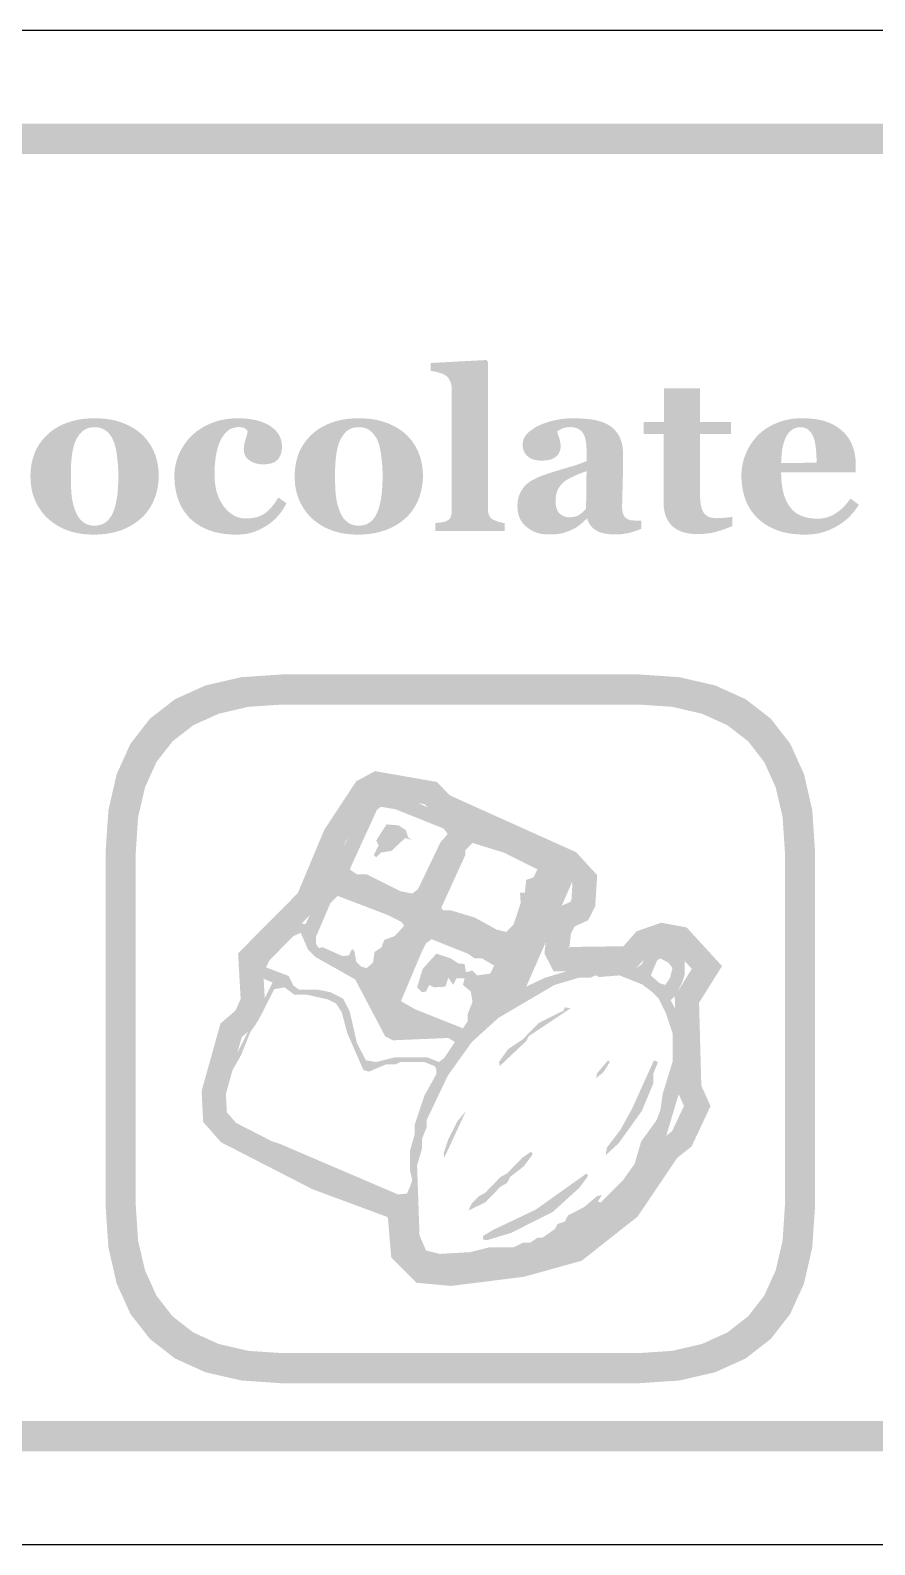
# Model space of a CAD drawing. Header units: millimetres. Extents: x 4 to 272, y 4 to 144.
# Drawn here: x 98.3 to 109.49, y 123.96 to 144.04 of the extents above; entities that cross this region are included whole.
import ezdxf

# ---------------------------------------------------------------- set-up
doc = ezdxf.new("R2010")
doc.units = ezdxf.units.MM
doc.layers.add('CUT', color=1, linetype='Continuous')
doc.layers.add('RASTER', color=7, linetype='Continuous')

msp = doc.modelspace()

# ---------------------------------------------------------------- hatches: boundary and pattern name
at = {"layer": 'RASTER'}
h = msp.add_hatch(color=7, dxfattribs=at)
h.paths.add_polyline_path([(73.2, 140.6), (73.234, 141.116), (73.338, 141.563), (73.509, 141.941), (73.75, 142.25), (74.059, 142.491), (74.438, 142.663), (74.884, 142.766), (75.4, 142.8), (132.6, 142.8), (133.116, 142.766), (133.563, 142.663), (133.941, 142.491), (134.25, 142.25), (134.491, 141.941), (134.663, 141.563), (134.766, 141.116), (134.8, 140.6), (134.8, 127.4), (134.766, 126.884), (134.663, 126.438), (134.491, 126.059), (134.25, 125.75), (133.941, 125.509), (133.563, 125.338), (133.116, 125.234), (132.6, 125.2), (75.4, 125.2), (74.884, 125.234), (74.438, 125.338), (74.059, 125.509), (73.75, 125.75), (73.509, 126.059), (73.338, 126.438), (73.234, 126.884), (73.2, 127.4)])
h.paths.add_polyline_path([(73.6, 140.6), (73.6, 127.4), (73.628, 126.978), (73.712, 126.613), (73.853, 126.303), (74.05, 126.05), (74.303, 125.853), (74.613, 125.713), (74.978, 125.628), (75.4, 125.6), (132.6, 125.6), (133.022, 125.628), (133.388, 125.713), (133.697, 125.853), (133.95, 126.05), (134.147, 126.303), (134.288, 126.613), (134.372, 126.978), (134.4, 127.4), (134.4, 140.6), (134.372, 141.022), (134.288, 141.388), (134.147, 141.697), (133.95, 141.95), (133.697, 142.147), (133.388, 142.288), (133.022, 142.372), (132.6, 142.4), (75.4, 142.4), (74.978, 142.372), (74.613, 142.288), (74.303, 142.147), (74.05, 141.95), (73.853, 141.697), (73.712, 141.388), (73.628, 141.022), (73.6, 140.6)], flags=0)
for points in [[(104.585, 137.4), (103.667, 137.4), (103.667, 137.507), (103.676, 137.508), (103.686, 137.508), (103.695, 137.509), (103.704, 137.51), (103.713, 137.511), (103.723, 137.512), (103.732, 137.513), (103.741, 137.514), (103.75, 137.515), (103.758, 137.517), (103.767, 137.518), (103.775, 137.52), (103.782, 137.522), (103.79, 137.524), (103.797, 137.526), (103.804, 137.529), (103.816, 137.534), (103.826, 137.539), (103.835, 137.544), (103.844, 137.55), (103.851, 137.557), (103.858, 137.564), (103.863, 137.571), (103.868, 137.579), (103.872, 137.588), (103.876, 137.597), (103.878, 137.607), (103.881, 137.618), (103.883, 137.629), (103.884, 137.641), (103.885, 137.653), (103.885, 137.667), (103.885, 139.29), (103.885, 139.303), (103.884, 139.317), (103.882, 139.33), (103.879, 139.343), (103.876, 139.356), (103.872, 139.369), (103.868, 139.381), (103.862, 139.393), (103.856, 139.404), (103.85, 139.415), (103.843, 139.425), (103.836, 139.435), (103.828, 139.444), (103.82, 139.452), (103.811, 139.459), (103.802, 139.465), (103.794, 139.47), (103.785, 139.475), (103.775, 139.48), (103.765, 139.484), (103.753, 139.489), (103.741, 139.493), (103.727, 139.498), (103.713, 139.502), (103.698, 139.506), (103.684, 139.51), (103.67, 139.513), (103.657, 139.516), (103.644, 139.518), (103.632, 139.52), (103.62, 139.522), (103.608, 139.523), (103.608, 139.629), (104.345, 139.668), (104.367, 139.644), (104.367, 137.686), (104.367, 137.672), (104.368, 137.66), (104.37, 137.648), (104.372, 137.637), (104.374, 137.626), (104.378, 137.616), (104.382, 137.606), (104.386, 137.598), (104.391, 137.59), (104.397, 137.582), (104.404, 137.575), (104.411, 137.568), (104.419, 137.561), (104.428, 137.555), (104.437, 137.55), (104.448, 137.545), (104.455, 137.542), (104.462, 137.539), (104.47, 137.536), (104.478, 137.533), (104.485, 137.53), (104.493, 137.527), (104.501, 137.524), (104.509, 137.522), (104.517, 137.519), (104.526, 137.517), (104.535, 137.515), (104.544, 137.513), (104.554, 137.511), (104.564, 137.509), (104.574, 137.508), (104.585, 137.507)], [(107.603, 137.467), (107.579, 137.457), (107.555, 137.447), (107.531, 137.438), (107.506, 137.428), (107.48, 137.419), (107.455, 137.41), (107.429, 137.402), (107.402, 137.393), (107.375, 137.386), (107.346, 137.379), (107.315, 137.373), (107.283, 137.369), (107.25, 137.365), (107.215, 137.363), (107.179, 137.361), (107.141, 137.36), (107.086, 137.362), (107.034, 137.367), (106.987, 137.376), (106.942, 137.388), (106.902, 137.404), (106.865, 137.423), (106.832, 137.446), (106.802, 137.472), (106.776, 137.501), (106.754, 137.533), (106.735, 137.569), (106.719, 137.607), (106.707, 137.648), (106.699, 137.692), (106.693, 137.74), (106.692, 137.79), (106.692, 138.689), (106.428, 138.689), (106.428, 138.847), (106.698, 138.847), (106.698, 139.291), (107.174, 139.291), (107.174, 138.847), (107.584, 138.847), (107.584, 138.689), (107.177, 138.689), (107.177, 137.886), (107.177, 137.845), (107.179, 137.807), (107.183, 137.772), (107.188, 137.74), (107.195, 137.711), (107.203, 137.685), (107.213, 137.663), (107.224, 137.643), (107.237, 137.626), (107.253, 137.612), (107.27, 137.599), (107.291, 137.589), (107.313, 137.581), (107.338, 137.576), (107.365, 137.573), (107.395, 137.571), (107.405, 137.571), (107.416, 137.572), (107.429, 137.572), (107.442, 137.573), (107.456, 137.574), (107.471, 137.575), (107.488, 137.576), (107.505, 137.577), (107.522, 137.579), (107.537, 137.58), (107.551, 137.582), (107.564, 137.583), (107.576, 137.585), (107.586, 137.587), (107.595, 137.589), (107.603, 137.59)], [(101.029, 137.353), (100.978, 137.354), (100.93, 137.357), (100.883, 137.361), (100.837, 137.368), (100.793, 137.376), (100.75, 137.386), (100.709, 137.399), (100.669, 137.412), (100.631, 137.428), (100.594, 137.445), (100.56, 137.463), (100.527, 137.483), (100.495, 137.503), (100.466, 137.526), (100.438, 137.549), (100.412, 137.574), (100.387, 137.601), (100.365, 137.629), (100.343, 137.658), (100.324, 137.688), (100.306, 137.719), (100.289, 137.752), (100.274, 137.785), (100.261, 137.82), (100.249, 137.856), (100.239, 137.893), (100.231, 137.93), (100.224, 137.969), (100.218, 138.008), (100.214, 138.048), (100.212, 138.088), (100.211, 138.129), (100.212, 138.167), (100.215, 138.205), (100.22, 138.242), (100.226, 138.278), (100.235, 138.314), (100.245, 138.35), (100.258, 138.385), (100.272, 138.42), (100.288, 138.453), (100.305, 138.486), (100.324, 138.518), (100.344, 138.549), (100.365, 138.578), (100.387, 138.607), (100.411, 138.635), (100.437, 138.661), (100.464, 138.687), (100.493, 138.712), (100.524, 138.735), (100.557, 138.757), (100.591, 138.778), (100.626, 138.797), (100.664, 138.815), (100.703, 138.832), (100.743, 138.847), (100.784, 138.86), (100.826, 138.871), (100.87, 138.88), (100.914, 138.887), (100.96, 138.892), (101.006, 138.895), (101.053, 138.896), (101.119, 138.894), (101.181, 138.889), (101.24, 138.881), (101.295, 138.87), (101.346, 138.856), (101.394, 138.838), (101.439, 138.818), (101.48, 138.794), (101.516, 138.767), (101.548, 138.738), (101.575, 138.707), (101.597, 138.674), (101.614, 138.639), (101.627, 138.601), (101.634, 138.561), (101.636, 138.519), (101.636, 138.493), (101.633, 138.469), (101.629, 138.446), (101.623, 138.424), (101.615, 138.403), (101.605, 138.384), (101.594, 138.366), (101.581, 138.349), (101.566, 138.334), (101.548, 138.321), (101.528, 138.31), (101.505, 138.301), (101.48, 138.294), (101.452, 138.289), (101.422, 138.286), (101.389, 138.285), (101.362, 138.286), (101.336, 138.288), (101.312, 138.292), (101.288, 138.298), (101.266, 138.305), (101.244, 138.314), (101.224, 138.325), (101.205, 138.338), (101.188, 138.351), (101.173, 138.366), (101.16, 138.382), (101.15, 138.398), (101.142, 138.416), (101.136, 138.435), (101.132, 138.454), (101.131, 138.475), (101.131, 138.493), (101.133, 138.511), (101.134, 138.529), (101.137, 138.547), (101.14, 138.564), (101.144, 138.582), (101.149, 138.6), (101.155, 138.617), (101.16, 138.634), (101.165, 138.65), (101.169, 138.665), (101.173, 138.679), (101.176, 138.692), (101.179, 138.704), (101.181, 138.715), (101.182, 138.724), (101.178, 138.731), (101.174, 138.737), (101.169, 138.742), (101.164, 138.747), (101.159, 138.752), (101.153, 138.757), (101.147, 138.761), (101.141, 138.765), (101.135, 138.768), (101.127, 138.771), (101.119, 138.773), (101.109, 138.775), (101.099, 138.776), (101.088, 138.778), (101.076, 138.778), (101.064, 138.778), (101.047, 138.778), (101.031, 138.776), (101.016, 138.774), (101.001, 138.771), (100.986, 138.766), (100.971, 138.761), (100.957, 138.755), (100.944, 138.748), (100.93, 138.739), (100.917, 138.729), (100.904, 138.718), (100.891, 138.705), (100.879, 138.691), (100.866, 138.675), (100.854, 138.658), (100.843, 138.639), (100.831, 138.62), (100.821, 138.6), (100.811, 138.577), (100.802, 138.554), (100.793, 138.528), (100.785, 138.501), (100.777, 138.473), (100.77, 138.443), (100.764, 138.411), (100.758, 138.378), (100.754, 138.344), (100.75, 138.307), (100.747, 138.27), (100.745, 138.23), (100.743, 138.19), (100.743, 138.147), (100.745, 138.083), (100.751, 138.023), (100.76, 137.966), (100.773, 137.912), (100.791, 137.861), (100.812, 137.813), (100.837, 137.768), (100.865, 137.727), (100.897, 137.689), (100.929, 137.657), (100.964, 137.629), (100.999, 137.607), (101.037, 137.589), (101.075, 137.577), (101.116, 137.569), (101.157, 137.567), (101.197, 137.568), (101.235, 137.572), (101.27, 137.577), (101.303, 137.585), (101.335, 137.595), (101.364, 137.608), (101.391, 137.623), (101.416, 137.64), (101.44, 137.659), (101.463, 137.68), (101.485, 137.702), (101.507, 137.727), (101.528, 137.754), (101.548, 137.782), (101.568, 137.813), (101.587, 137.845), (101.697, 137.769), (101.685, 137.747), (101.673, 137.725), (101.66, 137.704), (101.647, 137.684), (101.633, 137.663), (101.619, 137.644), (101.604, 137.625), (101.588, 137.606), (101.572, 137.588), (101.555, 137.57), (101.537, 137.553), (101.519, 137.536), (101.5, 137.52), (101.48, 137.504), (101.459, 137.489), (101.437, 137.475), (101.414, 137.46), (101.391, 137.447), (101.368, 137.434), (101.344, 137.422), (101.321, 137.411), (101.297, 137.401), (101.274, 137.392), (101.25, 137.384), (101.225, 137.377), (101.2, 137.37), (101.174, 137.365), (101.147, 137.361), (101.119, 137.357), (101.09, 137.355), (101.06, 137.354), (101.029, 137.353)]]:
    msp.add_hatch(color=7, dxfattribs=at).paths.add_polyline_path(points)
h = msp.add_hatch(color=7, dxfattribs=at)
h.paths.add_polyline_path([(99.781, 138.68), (99.807, 138.654), (99.832, 138.627), (99.855, 138.599), (99.876, 138.569), (99.896, 138.538), (99.914, 138.506), (99.931, 138.473), (99.946, 138.439), (99.959, 138.403), (99.971, 138.367), (99.981, 138.33), (99.989, 138.292), (99.995, 138.254), (100, 138.214), (100.002, 138.175), (100.003, 138.134), (100.002, 138.094), (100, 138.054), (99.995, 138.015), (99.989, 137.976), (99.981, 137.938), (99.971, 137.9), (99.96, 137.863), (99.947, 137.827), (99.932, 137.792), (99.915, 137.757), (99.897, 137.725), (99.877, 137.693), (99.856, 137.663), (99.833, 137.634), (99.808, 137.606), (99.782, 137.58), (99.752, 137.554), (99.721, 137.528), (99.689, 137.505), (99.655, 137.483), (99.62, 137.463), (99.583, 137.444), (99.545, 137.427), (99.506, 137.412), (99.465, 137.398), (99.423, 137.386), (99.379, 137.376), (99.334, 137.368), (99.287, 137.361), (99.239, 137.357), (99.19, 137.354), (99.139, 137.353), (99.095, 137.354), (99.051, 137.356), (99.009, 137.36), (98.967, 137.366), (98.927, 137.373), (98.887, 137.382), (98.848, 137.392), (98.81, 137.404), (98.773, 137.418), (98.737, 137.433), (98.702, 137.45), (98.669, 137.468), (98.636, 137.489), (98.604, 137.51), (98.574, 137.533), (98.544, 137.558), (98.517, 137.583), (98.491, 137.61), (98.467, 137.638), (98.445, 137.668), (98.423, 137.699), (98.404, 137.731), (98.385, 137.765), (98.368, 137.801), (98.353, 137.837), (98.34, 137.875), (98.329, 137.914), (98.32, 137.954), (98.313, 137.994), (98.308, 138.036), (98.305, 138.079), (98.304, 138.124), (98.305, 138.167), (98.307, 138.209), (98.312, 138.25), (98.318, 138.29), (98.326, 138.328), (98.336, 138.365), (98.347, 138.402), (98.36, 138.436), (98.375, 138.47), (98.392, 138.503), (98.411, 138.535), (98.431, 138.566), (98.453, 138.596), (98.477, 138.625), (98.502, 138.653), (98.53, 138.68), (98.557, 138.705), (98.587, 138.729), (98.618, 138.751), (98.651, 138.771), (98.685, 138.79), (98.721, 138.808), (98.758, 138.824), (98.797, 138.839), (98.837, 138.852), (98.879, 138.864), (98.921, 138.874), (98.965, 138.882), (99.01, 138.888), (99.056, 138.892), (99.104, 138.895), (99.152, 138.896), (99.203, 138.895), (99.252, 138.892), (99.299, 138.888), (99.345, 138.882), (99.389, 138.874), (99.432, 138.864), (99.473, 138.852), (99.513, 138.839), (99.551, 138.824), (99.588, 138.808), (99.624, 138.79), (99.658, 138.771), (99.691, 138.751), (99.722, 138.729), (99.752, 138.705), (99.781, 138.68)])
h.paths.add_polyline_path([(99.406, 137.665), (99.413, 137.686), (99.421, 137.708), (99.427, 137.732), (99.434, 137.756), (99.439, 137.781), (99.444, 137.808), (99.449, 137.836), (99.453, 137.864), (99.457, 137.894), (99.46, 137.925), (99.462, 137.958), (99.465, 137.991), (99.466, 138.026), (99.468, 138.062), (99.468, 138.099), (99.469, 138.137), (99.468, 138.163), (99.468, 138.19), (99.466, 138.218), (99.465, 138.247), (99.463, 138.276), (99.46, 138.307), (99.457, 138.339), (99.454, 138.371), (99.45, 138.403), (99.446, 138.434), (99.441, 138.462), (99.436, 138.489), (99.43, 138.514), (99.424, 138.538), (99.417, 138.559), (99.41, 138.579), (99.401, 138.602), (99.391, 138.623), (99.38, 138.643), (99.368, 138.662), (99.355, 138.679), (99.342, 138.695), (99.328, 138.71), (99.313, 138.724), (99.296, 138.737), (99.279, 138.747), (99.261, 138.756), (99.242, 138.764), (99.222, 138.77), (99.201, 138.774), (99.178, 138.776), (99.155, 138.777), (99.13, 138.776), (99.106, 138.773), (99.083, 138.769), (99.061, 138.763), (99.041, 138.755), (99.023, 138.745), (99.005, 138.733), (98.989, 138.72), (98.974, 138.705), (98.959, 138.689), (98.946, 138.672), (98.934, 138.654), (98.922, 138.635), (98.911, 138.615), (98.902, 138.594), (98.893, 138.572), (98.885, 138.551), (98.879, 138.528), (98.872, 138.505), (98.867, 138.481), (98.862, 138.456), (98.857, 138.431), (98.854, 138.404), (98.85, 138.376), (98.848, 138.348), (98.845, 138.32), (98.843, 138.291), (98.842, 138.262), (98.84, 138.233), (98.839, 138.203), (98.839, 138.173), (98.839, 138.143), (98.839, 138.104), (98.839, 138.066), (98.84, 138.031), (98.841, 137.997), (98.843, 137.965), (98.844, 137.934), (98.846, 137.905), (98.849, 137.878), (98.852, 137.852), (98.856, 137.826), (98.861, 137.8), (98.866, 137.773), (98.873, 137.747), (98.881, 137.721), (98.889, 137.694), (98.899, 137.668), (98.908, 137.646), (98.917, 137.625), (98.928, 137.605), (98.94, 137.587), (98.952, 137.569), (98.966, 137.553), (98.98, 137.538), (98.995, 137.525), (99.012, 137.512), (99.029, 137.501), (99.047, 137.492), (99.067, 137.485), (99.087, 137.479), (99.109, 137.475), (99.131, 137.473), (99.155, 137.472), (99.177, 137.473), (99.197, 137.475), (99.217, 137.479), (99.237, 137.484), (99.255, 137.491), (99.273, 137.499), (99.29, 137.509), (99.306, 137.521), (99.321, 137.534), (99.336, 137.548), (99.349, 137.564), (99.362, 137.581), (99.374, 137.6), (99.386, 137.62), (99.396, 137.642), (99.406, 137.665)], flags=0)
h = msp.add_hatch(color=7, dxfattribs=at)
h.paths.add_polyline_path([(103.281, 138.68), (103.308, 138.654), (103.332, 138.627), (103.356, 138.599), (103.377, 138.569), (103.397, 138.538), (103.415, 138.506), (103.432, 138.473), (103.447, 138.439), (103.46, 138.403), (103.472, 138.367), (103.482, 138.33), (103.49, 138.292), (103.496, 138.254), (103.501, 138.214), (103.503, 138.175), (103.504, 138.134), (103.503, 138.094), (103.501, 138.054), (103.496, 138.015), (103.49, 137.976), (103.482, 137.938), (103.472, 137.9), (103.461, 137.863), (103.448, 137.827), (103.433, 137.792), (103.416, 137.757), (103.398, 137.725), (103.378, 137.693), (103.357, 137.663), (103.334, 137.634), (103.309, 137.606), (103.283, 137.58), (103.253, 137.554), (103.222, 137.528), (103.19, 137.505), (103.156, 137.483), (103.121, 137.463), (103.084, 137.444), (103.046, 137.427), (103.007, 137.412), (102.966, 137.398), (102.924, 137.386), (102.88, 137.376), (102.835, 137.368), (102.788, 137.361), (102.74, 137.357), (102.691, 137.354), (102.64, 137.353), (102.596, 137.354), (102.552, 137.356), (102.51, 137.36), (102.468, 137.366), (102.428, 137.373), (102.388, 137.382), (102.349, 137.392), (102.311, 137.404), (102.274, 137.418), (102.238, 137.433), (102.203, 137.45), (102.169, 137.468), (102.137, 137.489), (102.105, 137.51), (102.075, 137.533), (102.045, 137.558), (102.018, 137.583), (101.992, 137.61), (101.968, 137.638), (101.946, 137.668), (101.924, 137.699), (101.905, 137.731), (101.886, 137.765), (101.869, 137.801), (101.854, 137.837), (101.841, 137.875), (101.83, 137.914), (101.821, 137.954), (101.814, 137.994), (101.809, 138.036), (101.806, 138.079), (101.805, 138.124), (101.806, 138.167), (101.808, 138.209), (101.813, 138.25), (101.819, 138.29), (101.827, 138.328), (101.837, 138.365), (101.848, 138.402), (101.861, 138.436), (101.876, 138.47), (101.893, 138.503), (101.912, 138.535), (101.932, 138.566), (101.954, 138.596), (101.978, 138.625), (102.003, 138.653), (102.031, 138.68), (102.058, 138.705), (102.088, 138.729), (102.119, 138.751), (102.152, 138.771), (102.186, 138.79), (102.222, 138.808), (102.259, 138.824), (102.298, 138.839), (102.338, 138.852), (102.38, 138.864), (102.422, 138.874), (102.466, 138.882), (102.511, 138.888), (102.557, 138.892), (102.605, 138.895), (102.653, 138.896), (102.704, 138.895), (102.753, 138.892), (102.8, 138.888), (102.846, 138.882), (102.89, 138.874), (102.933, 138.864), (102.974, 138.852), (103.014, 138.839), (103.052, 138.824), (103.089, 138.808), (103.125, 138.79), (103.159, 138.771), (103.192, 138.751), (103.223, 138.729), (103.253, 138.705), (103.281, 138.68)])
h.paths.add_polyline_path([(102.906, 137.665), (102.914, 137.686), (102.922, 137.708), (102.928, 137.732), (102.935, 137.756), (102.94, 137.781), (102.945, 137.808), (102.95, 137.836), (102.954, 137.864), (102.958, 137.894), (102.961, 137.925), (102.963, 137.958), (102.966, 137.991), (102.967, 138.026), (102.969, 138.062), (102.969, 138.099), (102.969, 138.137), (102.969, 138.163), (102.969, 138.19), (102.967, 138.218), (102.966, 138.247), (102.964, 138.276), (102.961, 138.307), (102.958, 138.339), (102.955, 138.371), (102.951, 138.403), (102.947, 138.434), (102.942, 138.462), (102.937, 138.489), (102.931, 138.514), (102.925, 138.538), (102.918, 138.559), (102.911, 138.579), (102.902, 138.602), (102.892, 138.623), (102.881, 138.643), (102.869, 138.662), (102.856, 138.679), (102.843, 138.695), (102.829, 138.71), (102.813, 138.724), (102.797, 138.737), (102.78, 138.747), (102.762, 138.756), (102.743, 138.764), (102.723, 138.77), (102.702, 138.774), (102.679, 138.776), (102.656, 138.777), (102.631, 138.776), (102.607, 138.773), (102.584, 138.769), (102.562, 138.763), (102.542, 138.755), (102.523, 138.745), (102.506, 138.733), (102.49, 138.72), (102.475, 138.705), (102.46, 138.689), (102.447, 138.672), (102.435, 138.654), (102.423, 138.635), (102.412, 138.615), (102.403, 138.594), (102.394, 138.572), (102.386, 138.551), (102.38, 138.528), (102.373, 138.505), (102.368, 138.481), (102.363, 138.456), (102.358, 138.431), (102.355, 138.404), (102.351, 138.376), (102.349, 138.348), (102.346, 138.32), (102.344, 138.291), (102.343, 138.262), (102.341, 138.233), (102.34, 138.203), (102.34, 138.173), (102.34, 138.143), (102.34, 138.104), (102.34, 138.066), (102.341, 138.031), (102.342, 137.997), (102.344, 137.965), (102.345, 137.934), (102.347, 137.905), (102.35, 137.878), (102.353, 137.852), (102.357, 137.826), (102.362, 137.8), (102.367, 137.773), (102.374, 137.747), (102.382, 137.721), (102.39, 137.694), (102.4, 137.668), (102.409, 137.646), (102.418, 137.625), (102.429, 137.605), (102.441, 137.587), (102.453, 137.569), (102.467, 137.553), (102.481, 137.538), (102.496, 137.525), (102.513, 137.512), (102.53, 137.501), (102.548, 137.492), (102.568, 137.485), (102.588, 137.479), (102.61, 137.475), (102.632, 137.473), (102.656, 137.472), (102.678, 137.473), (102.698, 137.475), (102.718, 137.479), (102.738, 137.484), (102.756, 137.491), (102.774, 137.499), (102.791, 137.509), (102.807, 137.521), (102.822, 137.534), (102.837, 137.548), (102.85, 137.564), (102.863, 137.581), (102.875, 137.6), (102.887, 137.62), (102.897, 137.642), (102.906, 137.665)], flags=0)
h = msp.add_hatch(color=7, dxfattribs=at)
h.paths.add_polyline_path([(106.4, 137.431), (106.384, 137.424), (106.366, 137.417), (106.349, 137.411), (106.33, 137.404), (106.31, 137.398), (106.29, 137.391), (106.269, 137.385), (106.248, 137.379), (106.226, 137.374), (106.203, 137.369), (106.18, 137.365), (106.157, 137.362), (106.134, 137.359), (106.11, 137.358), (106.086, 137.356), (106.062, 137.356), (106.018, 137.357), (105.978, 137.359), (105.94, 137.364), (105.905, 137.369), (105.874, 137.377), (105.845, 137.386), (105.819, 137.397), (105.797, 137.41), (105.776, 137.424), (105.758, 137.439), (105.741, 137.456), (105.725, 137.475), (105.712, 137.494), (105.7, 137.516), (105.689, 137.538), (105.681, 137.563), (105.672, 137.563), (105.66, 137.55), (105.647, 137.539), (105.635, 137.527), (105.623, 137.516), (105.611, 137.506), (105.599, 137.496), (105.588, 137.487), (105.576, 137.478), (105.565, 137.469), (105.553, 137.461), (105.541, 137.453), (105.528, 137.445), (105.516, 137.438), (105.503, 137.431), (105.49, 137.424), (105.477, 137.418), (105.46, 137.41), (105.443, 137.403), (105.426, 137.396), (105.41, 137.39), (105.393, 137.384), (105.377, 137.379), (105.361, 137.374), (105.345, 137.37), (105.328, 137.366), (105.31, 137.363), (105.29, 137.361), (105.268, 137.358), (105.245, 137.357), (105.221, 137.356), (105.195, 137.355), (105.167, 137.355), (105.125, 137.356), (105.085, 137.361), (105.046, 137.369), (105.009, 137.38), (104.974, 137.394), (104.94, 137.411), (104.908, 137.431), (104.877, 137.455), (104.849, 137.481), (104.824, 137.509), (104.804, 137.539), (104.787, 137.572), (104.773, 137.606), (104.764, 137.642), (104.758, 137.68), (104.757, 137.721), (104.757, 137.744), (104.758, 137.767), (104.76, 137.788), (104.763, 137.809), (104.767, 137.829), (104.771, 137.848), (104.777, 137.866), (104.783, 137.883), (104.79, 137.899), (104.798, 137.915), (104.806, 137.93), (104.815, 137.945), (104.825, 137.96), (104.835, 137.974), (104.846, 137.988), (104.858, 138.001), (104.869, 138.012), (104.881, 138.023), (104.893, 138.033), (104.905, 138.043), (104.918, 138.053), (104.931, 138.062), (104.945, 138.07), (104.959, 138.078), (104.974, 138.086), (104.989, 138.093), (105.004, 138.101), (105.02, 138.108), (105.036, 138.115), (105.052, 138.122), (105.069, 138.129), (105.086, 138.135), (105.12, 138.147), (105.155, 138.16), (105.192, 138.172), (105.231, 138.185), (105.272, 138.197), (105.314, 138.21), (105.357, 138.223), (105.403, 138.236), (105.447, 138.249), (105.489, 138.261), (105.527, 138.273), (105.562, 138.285), (105.594, 138.296), (105.623, 138.308), (105.649, 138.318), (105.672, 138.329), (105.672, 138.469), (105.672, 138.479), (105.672, 138.489), (105.671, 138.5), (105.671, 138.512), (105.67, 138.524), (105.669, 138.537), (105.668, 138.551), (105.666, 138.566), (105.665, 138.581), (105.663, 138.595), (105.66, 138.608), (105.657, 138.621), (105.654, 138.634), (105.65, 138.645), (105.646, 138.657), (105.641, 138.667), (105.636, 138.679), (105.63, 138.69), (105.623, 138.7), (105.615, 138.71), (105.607, 138.72), (105.597, 138.729), (105.588, 138.738), (105.577, 138.746), (105.565, 138.754), (105.553, 138.76), (105.54, 138.766), (105.526, 138.77), (105.511, 138.774), (105.495, 138.776), (105.479, 138.778), (105.461, 138.778), (105.445, 138.778), (105.43, 138.777), (105.416, 138.776), (105.402, 138.774), (105.389, 138.771), (105.376, 138.768), (105.365, 138.764), (105.354, 138.76), (105.343, 138.756), (105.333, 138.751), (105.323, 138.746), (105.315, 138.742), (105.306, 138.737), (105.298, 138.732), (105.291, 138.728), (105.284, 138.723), (105.285, 138.715), (105.287, 138.706), (105.289, 138.696), (105.292, 138.686), (105.296, 138.674), (105.3, 138.662), (105.304, 138.648), (105.309, 138.633), (105.314, 138.618), (105.318, 138.604), (105.321, 138.589), (105.324, 138.574), (105.326, 138.56), (105.328, 138.546), (105.329, 138.532), (105.329, 138.518), (105.329, 138.511), (105.329, 138.504), (105.327, 138.497), (105.326, 138.49), (105.324, 138.482), (105.322, 138.473), (105.319, 138.465), (105.316, 138.455), (105.313, 138.446), (105.309, 138.438), (105.305, 138.43), (105.3, 138.422), (105.295, 138.415), (105.29, 138.408), (105.284, 138.402), (105.278, 138.396), (105.27, 138.389), (105.261, 138.382), (105.252, 138.376), (105.242, 138.37), (105.233, 138.365), (105.223, 138.36), (105.213, 138.355), (105.203, 138.351), (105.192, 138.347), (105.179, 138.344), (105.165, 138.341), (105.15, 138.339), (105.133, 138.337), (105.115, 138.336), (105.095, 138.335), (105.074, 138.335), (105.045, 138.335), (105.017, 138.338), (104.991, 138.343), (104.966, 138.349), (104.944, 138.358), (104.924, 138.368), (104.905, 138.38), (104.888, 138.394), (104.874, 138.409), (104.861, 138.426), (104.85, 138.443), (104.841, 138.462), (104.834, 138.482), (104.829, 138.503), (104.826, 138.525), (104.825, 138.548), (104.826, 138.569), (104.83, 138.588), (104.835, 138.608), (104.842, 138.626), (104.851, 138.644), (104.862, 138.662), (104.875, 138.679), (104.891, 138.696), (104.907, 138.712), (104.925, 138.727), (104.944, 138.741), (104.963, 138.755), (104.983, 138.768), (105.004, 138.781), (105.027, 138.792), (105.05, 138.803), (105.073, 138.814), (105.097, 138.824), (105.123, 138.833), (105.149, 138.842), (105.176, 138.851), (105.204, 138.858), (105.232, 138.865), (105.262, 138.871), (105.292, 138.877), (105.321, 138.882), (105.35, 138.886), (105.378, 138.89), (105.405, 138.892), (105.432, 138.894), (105.459, 138.895), (105.485, 138.896), (105.52, 138.895), (105.554, 138.895), (105.588, 138.893), (105.621, 138.891), (105.653, 138.889), (105.685, 138.886), (105.715, 138.883), (105.745, 138.879), (105.775, 138.874), (105.803, 138.868), (105.831, 138.861), (105.858, 138.853), (105.885, 138.844), (105.91, 138.833), (105.935, 138.822), (105.959, 138.809), (105.981, 138.796), (106.002, 138.781), (106.022, 138.764), (106.041, 138.746), (106.058, 138.727), (106.074, 138.706), (106.09, 138.684), (106.104, 138.66), (106.116, 138.635), (106.127, 138.608), (106.136, 138.579), (106.144, 138.548), (106.149, 138.516), (106.154, 138.481), (106.156, 138.445), (106.157, 138.406), (106.157, 138.364), (106.157, 138.32), (106.156, 138.274), (106.155, 138.225), (106.154, 138.175), (106.153, 138.123), (106.152, 138.07), (106.15, 138.014), (106.149, 137.959), (106.148, 137.91), (106.146, 137.865), (106.145, 137.826), (106.145, 137.791), (106.144, 137.761), (106.144, 137.735), (106.144, 137.715), (106.144, 137.699), (106.145, 137.684), (106.147, 137.669), (106.149, 137.656), (106.152, 137.643), (106.155, 137.632), (106.159, 137.621), (106.164, 137.611), (106.169, 137.602), (106.175, 137.593), (106.181, 137.585), (106.189, 137.578), (106.197, 137.571), (106.205, 137.565), (106.214, 137.559), (106.224, 137.554), (106.231, 137.551), (106.239, 137.549), (106.247, 137.546), (106.256, 137.544), (106.267, 137.543), (106.278, 137.542), (106.29, 137.541), (106.303, 137.54), (106.316, 137.539), (106.329, 137.539), (106.341, 137.539), (106.354, 137.538), (106.366, 137.538), (106.378, 137.538), (106.389, 137.538), (106.4, 137.538)])
h.paths.add_polyline_path([(105.672, 138.194), (105.652, 138.187), (105.631, 138.18), (105.611, 138.172), (105.59, 138.164), (105.57, 138.156), (105.55, 138.148), (105.53, 138.139), (105.51, 138.13), (105.49, 138.121), (105.471, 138.112), (105.453, 138.103), (105.436, 138.093), (105.42, 138.084), (105.405, 138.074), (105.391, 138.065), (105.378, 138.055), (105.365, 138.044), (105.352, 138.033), (105.34, 138.021), (105.329, 138.008), (105.319, 137.995), (105.31, 137.98), (105.301, 137.966), (105.293, 137.95), (105.286, 137.934), (105.279, 137.917), (105.274, 137.899), (105.27, 137.881), (105.266, 137.862), (105.264, 137.842), (105.262, 137.821), (105.262, 137.8), (105.263, 137.772), (105.265, 137.747), (105.269, 137.723), (105.275, 137.701), (105.282, 137.682), (105.291, 137.664), (105.302, 137.648), (105.314, 137.634), (105.327, 137.622), (105.341, 137.612), (105.356, 137.603), (105.372, 137.596), (105.388, 137.59), (105.406, 137.586), (105.423, 137.584), (105.442, 137.583), (105.462, 137.584), (105.481, 137.585), (105.499, 137.588), (105.516, 137.591), (105.532, 137.596), (105.547, 137.602), (105.561, 137.608), (105.575, 137.616), (105.588, 137.625), (105.6, 137.634), (105.612, 137.643), (105.624, 137.653), (105.635, 137.663), (105.646, 137.674), (105.656, 137.686), (105.666, 137.697)], flags=0)
h = msp.add_hatch(color=7, dxfattribs=at)
h.paths.add_polyline_path([(109.28, 137.75), (109.267, 137.729), (109.253, 137.709), (109.239, 137.689), (109.223, 137.669), (109.208, 137.649), (109.191, 137.63), (109.174, 137.611), (109.156, 137.593), (109.138, 137.574), (109.119, 137.557), (109.099, 137.54), (109.079, 137.524), (109.058, 137.508), (109.036, 137.494), (109.014, 137.479), (108.991, 137.466), (108.967, 137.452), (108.942, 137.44), (108.918, 137.428), (108.893, 137.417), (108.868, 137.407), (108.843, 137.398), (108.818, 137.389), (108.793, 137.382), (108.767, 137.375), (108.741, 137.369), (108.713, 137.364), (108.685, 137.36), (108.656, 137.357), (108.626, 137.355), (108.594, 137.354), (108.562, 137.353), (108.509, 137.354), (108.458, 137.357), (108.408, 137.362), (108.36, 137.369), (108.314, 137.377), (108.27, 137.388), (108.228, 137.4), (108.188, 137.415), (108.149, 137.431), (108.113, 137.448), (108.078, 137.467), (108.044, 137.487), (108.013, 137.508), (107.983, 137.531), (107.954, 137.555), (107.928, 137.58), (107.903, 137.607), (107.88, 137.635), (107.858, 137.663), (107.838, 137.694), (107.82, 137.725), (107.803, 137.757), (107.788, 137.791), (107.775, 137.826), (107.763, 137.861), (107.753, 137.898), (107.744, 137.935), (107.737, 137.973), (107.731, 138.012), (107.728, 138.051), (107.725, 138.091), (107.724, 138.132), (107.725, 138.17), (107.728, 138.206), (107.732, 138.243), (107.738, 138.279), (107.746, 138.314), (107.755, 138.35), (107.766, 138.384), (107.779, 138.419), (107.794, 138.453), (107.81, 138.485), (107.827, 138.517), (107.846, 138.548), (107.866, 138.578), (107.888, 138.607), (107.911, 138.635), (107.935, 138.663), (107.961, 138.688), (107.988, 138.712), (108.017, 138.735), (108.048, 138.757), (108.08, 138.777), (108.114, 138.796), (108.149, 138.814), (108.187, 138.831), (108.225, 138.846), (108.265, 138.859), (108.305, 138.87), (108.347, 138.879), (108.39, 138.887), (108.434, 138.892), (108.479, 138.895), (108.526, 138.896), (108.576, 138.895), (108.624, 138.892), (108.669, 138.889), (108.712, 138.883), (108.753, 138.876), (108.792, 138.868), (108.828, 138.857), (108.863, 138.846), (108.895, 138.833), (108.926, 138.819), (108.955, 138.803), (108.983, 138.786), (109.01, 138.769), (109.035, 138.75), (109.058, 138.729), (109.081, 138.708), (109.101, 138.687), (109.12, 138.664), (109.137, 138.641), (109.153, 138.617), (109.167, 138.592), (109.181, 138.566), (109.192, 138.539), (109.202, 138.511), (109.211, 138.483), (109.219, 138.454), (109.226, 138.424), (109.231, 138.395), (109.235, 138.365), (109.238, 138.335), (109.24, 138.304), (109.24, 138.273), (109.24, 138.178), (108.25, 138.178), (108.252, 138.105), (108.257, 138.037), (108.267, 137.973), (108.279, 137.913), (108.295, 137.859), (108.315, 137.808), (108.339, 137.762), (108.366, 137.721), (108.397, 137.684), (108.432, 137.652), (108.472, 137.625), (108.516, 137.603), (108.564, 137.586), (108.616, 137.574), (108.673, 137.567), (108.734, 137.564), (108.768, 137.565), (108.801, 137.569), (108.833, 137.575), (108.864, 137.583), (108.895, 137.594), (108.925, 137.606), (108.953, 137.622), (108.981, 137.64), (109.008, 137.659), (109.034, 137.68), (109.059, 137.702), (109.083, 137.725), (109.106, 137.75), (109.128, 137.775), (109.149, 137.802), (109.169, 137.831)])
h.paths.add_polyline_path([(108.72, 138.307), (108.72, 138.329), (108.72, 138.351), (108.719, 138.373), (108.718, 138.396), (108.717, 138.418), (108.716, 138.441), (108.714, 138.464), (108.712, 138.487), (108.709, 138.509), (108.706, 138.531), (108.703, 138.551), (108.7, 138.571), (108.696, 138.589), (108.691, 138.606), (108.686, 138.623), (108.681, 138.638), (108.674, 138.654), (108.667, 138.67), (108.66, 138.685), (108.651, 138.698), (108.643, 138.711), (108.633, 138.722), (108.623, 138.732), (108.613, 138.742), (108.602, 138.75), (108.59, 138.757), (108.577, 138.763), (108.564, 138.768), (108.55, 138.772), (108.535, 138.775), (108.52, 138.776), (108.504, 138.777), (108.476, 138.775), (108.45, 138.77), (108.425, 138.761), (108.402, 138.748), (108.38, 138.732), (108.36, 138.713), (108.341, 138.689), (108.323, 138.663), (108.308, 138.632), (108.294, 138.597), (108.282, 138.558), (108.271, 138.515), (108.263, 138.468), (108.257, 138.416), (108.253, 138.361), (108.25, 138.301)], flags=0)
h = msp.add_hatch(color=7, dxfattribs=at)
h.paths.add_polyline_path([(99.3, 133.15), (99.337, 133.701), (99.447, 134.178), (99.63, 134.582), (99.888, 134.913), (100.218, 135.17), (100.622, 135.353), (101.099, 135.463), (101.65, 135.5), (106.35, 135.5), (106.901, 135.463), (107.378, 135.353), (107.782, 135.17), (108.113, 134.913), (108.37, 134.582), (108.553, 134.178), (108.663, 133.701), (108.7, 133.15), (108.7, 128.45), (108.663, 127.899), (108.553, 127.422), (108.37, 127.018), (108.113, 126.688), (107.782, 126.43), (107.378, 126.247), (106.901, 126.137), (106.35, 126.1), (101.65, 126.1), (101.099, 126.137), (100.622, 126.247), (100.218, 126.43), (99.887, 126.688), (99.63, 127.018), (99.447, 127.422), (99.337, 127.899), (99.3, 128.45)])
h.paths.add_polyline_path([(99.7, 133.15), (99.7, 128.45), (99.73, 127.993), (99.822, 127.597), (99.974, 127.262), (100.187, 126.988), (100.462, 126.774), (100.797, 126.622), (101.193, 126.53), (101.65, 126.5), (106.35, 126.5), (106.807, 126.53), (107.203, 126.622), (107.538, 126.774), (107.813, 126.988), (108.026, 127.262), (108.178, 127.597), (108.27, 127.993), (108.3, 128.45), (108.3, 133.15), (108.27, 133.607), (108.178, 134.003), (108.026, 134.338), (107.813, 134.613), (107.538, 134.826), (107.203, 134.978), (106.807, 135.07), (106.35, 135.1), (101.65, 135.1), (101.193, 135.07), (100.797, 134.978), (100.462, 134.826), (100.188, 134.613), (99.974, 134.338), (99.822, 134.003), (99.73, 133.607), (99.7, 133.15)], flags=0)
h = msp.add_hatch(color=7, dxfattribs=at)
h.paths.add_polyline_path([(102.87, 134.217), (103.688, 134.074), (103.86, 133.896), (105.534, 133.142), (105.813, 132.838), (105.787, 132.423), (105.692, 132.239), (105.515, 132.158), (105.466, 132.067), (105.443, 131.859), (105.43, 131.885), (106.16, 131.895), (106.335, 132.093), (106.66, 132.207), (106.998, 132.145), (107.467, 131.633), (107.163, 131.146), (107.193, 130.046), (107.315, 129.775), (107.064, 129.24), (106.875, 129.091), (106.348, 128.31), (105.608, 127.725), (104.841, 127.512), (103.877, 127.391), (103.422, 127.433), (103.084, 127.77), (103.041, 128.289), (103.029, 128.307), (102.044, 128.672), (100.828, 129.297), (100.592, 129.566), (100.572, 129.976), (100.822, 130.871), (101.02, 131.042), (101.089, 131.195), (101.055, 131.801), (101.846, 132.599), (102.197, 133.439), (102.62, 134.082)])
h.paths.add_polyline_path([(102.924, 133.883), (102.843, 133.839), (102.481, 133.288), (102.117, 132.418), (101.382, 131.677), (101.412, 131.135), (101.283, 130.846), (101.104, 130.692), (100.894, 129.94), (100.906, 129.693), (101.028, 129.553), (102.174, 128.965), (103.238, 128.571), (103.353, 128.397), (103.394, 127.914), (103.567, 127.741), (103.871, 127.712), (104.778, 127.827), (105.46, 128.016), (106.111, 128.53), (106.638, 129.312), (106.806, 129.444), (106.963, 129.778), (106.875, 129.973), (106.841, 131.234), (107.067, 131.596), (106.834, 131.85), (106.686, 131.877), (106.52, 131.819), (106.306, 131.577), (105.236, 131.562), (105.114, 131.798), (105.155, 132.164), (105.284, 132.405), (105.459, 132.484), (105.472, 132.51), (105.485, 132.722), (105.342, 132.877), (103.672, 133.629), (103.53, 133.777), (102.924, 133.883)], flags=0)
h = msp.add_hatch(color=7, dxfattribs=at)
h.paths.add_polyline_path([(102.894, 133.957), (103.012, 133.967), (103.332, 133.839), (105.055, 133.105), (105.384, 132.923), (105.47, 132.722), (104.873, 131.359), (105.119, 131.477), (105.661, 131.637), (106.076, 131.669), (106.332, 131.605), (106.405, 131.659), (106.482, 131.838), (106.555, 131.892), (106.747, 131.892), (106.916, 131.806), (106.97, 131.701), (106.97, 131.509), (106.938, 131.414), (106.852, 131.244), (106.788, 131.181), (106.938, 130.871), (106.97, 130.711), (106.97, 130.36), (106.938, 130.296), (106.906, 129.977), (106.715, 129.339), (106.565, 129.042), (106.246, 128.595), (105.894, 128.244), (105.607, 128.053), (105.247, 127.871), (104.927, 127.775), (104.608, 127.743), (104.544, 127.711), (104.353, 127.711), (104.034, 127.647), (103.587, 127.647), (103.418, 127.733), (103.3, 127.935), (103.3, 128.445), (103.277, 128.487), (102.374, 128.86), (101.458, 129.285), (101.512, 129.307), (101.608, 129.275), (103.172, 128.605), (103.29, 128.614), (103.332, 128.701), (103.363, 128.796), (103.332, 128.924), (103.332, 129.179), (103.395, 129.403), (103.395, 129.53), (103.523, 129.913), (103.683, 130.201), (103.683, 130.264), (103.66, 130.306), (103.523, 130.36), (103.204, 130.36), (103.14, 130.328), (103.012, 130.328), (102.789, 130.233), (102.715, 130.255), (102.502, 130.743), (102.428, 131.021), (102.352, 131.136), (102.246, 131.19), (101.959, 131.254), (101.799, 131.254), (101.672, 131.35), (101.535, 131.327), (101.33, 130.925), (101.215, 130.753), (101.097, 130.456), (100.97, 130.233), (100.906, 130.073), (100.906, 129.977), (100.842, 129.85), (100.842, 129.754), (100.896, 129.648), (100.992, 129.553), (101.439, 129.317), (101.321, 129.339), (100.96, 129.521), (100.864, 129.617), (100.81, 129.722), (100.81, 129.913), (100.906, 130.201), (101.512, 131.414), (101.311, 131.5), (101.289, 131.669), (101.426, 131.851), (101.49, 131.883), (101.694, 132.093), (101.873, 132.202), (101.949, 132.189), (102.747, 133.817), (102.811, 133.913)])
h.paths.add_polyline_path([(102.948, 133.744), (102.894, 133.702), (102.534, 132.914), (102.629, 132.85), (102.757, 132.85), (103.204, 132.626), (103.363, 132.594), (103.437, 132.649), (103.737, 133.274), (103.833, 133.383), (103.778, 133.456), (103.14, 133.712)], flags=0)
h.paths.add_polyline_path([(103.022, 133.511), (103.181, 133.498), (103.277, 133.434), (103.309, 133.338), (103.354, 133.306), (103.268, 133.329), (103.086, 133.159), (102.948, 133.137), (102.885, 133.073), (102.853, 133.105), (102.917, 133.233), (102.885, 133.297)], flags=0)
h.paths.add_polyline_path([(104.161, 133.265), (104.066, 133.169), (104.066, 133.105), (103.746, 132.403), (103.778, 132.371), (103.874, 132.371), (104.193, 132.275), (104.481, 132.116), (104.608, 132.084), (104.704, 132.18), (104.8, 132.467), (104.79, 132.604), (104.854, 132.604), (104.873, 132.776), (104.969, 132.808), (105.023, 132.914), (104.576, 133.137)], flags=0)
h.paths.add_polyline_path([(102.374, 132.563), (102.278, 132.467), (102.087, 132.02), (102.087, 131.924), (102.128, 131.87), (102.173, 131.883), (102.438, 131.765), (102.524, 131.774), (102.565, 131.86), (102.597, 131.828), (102.62, 131.691), (102.684, 131.627), (102.757, 131.605), (102.843, 131.678), (102.862, 131.819), (102.958, 131.883), (102.99, 131.978), (103.13, 132.03), (103.258, 132.17), (103.213, 132.221), (103.044, 132.307)], flags=0)
h.paths.add_polyline_path([(101.886, 132.074), (101.79, 132.03), (101.471, 131.71), (101.426, 131.615), (101.726, 131.5), (101.79, 131.372), (101.863, 131.318), (102.119, 131.318), (102.278, 131.286), (102.447, 131.2), (102.534, 131.031), (102.629, 130.616), (102.747, 130.383), (102.885, 130.36), (103.14, 130.424), (103.555, 130.424), (103.715, 130.36), (103.788, 130.415), (103.928, 130.625), (103.842, 130.679), (103.108, 130.648), (103.003, 130.702), (102.607, 131.455), (102.077, 131.755), (101.981, 131.851)], flags=0)
h.paths.add_polyline_path([(103.619, 131.988), (103.545, 131.934), (103.491, 131.828), (103.213, 131.168), (103.395, 131.062), (104.034, 130.807), (104.098, 130.903), (104.098, 130.999), (104.161, 131.158), (104.139, 131.295), (104.034, 131.382), (104.056, 131.468), (103.948, 131.468), (103.906, 131.382), (103.842, 131.477), (103.801, 131.359), (103.651, 131.35), (103.587, 131.382), (103.545, 131.295), (103.491, 131.286), (103.427, 131.35), (103.501, 131.595), (103.683, 131.797), (103.874, 131.733), (103.97, 131.669), (104.056, 131.659), (104.075, 131.551), (104.161, 131.573), (104.225, 131.509), (104.394, 131.532), (104.449, 131.637), (104.289, 131.733), (104.193, 131.733), (104.098, 131.797)], flags=0)
h.paths.add_polyline_path([(106.651, 131.733), (106.609, 131.71), (106.523, 131.509), (106.641, 131.404), (106.715, 131.382), (106.779, 131.477), (106.811, 131.605), (106.756, 131.678)], flags=0)
h.paths.add_polyline_path([(105.789, 131.509), (105.725, 131.477), (105.566, 131.477), (105.247, 131.382), (104.503, 130.944), (104.152, 130.625), (103.833, 130.178), (103.555, 129.594), (103.555, 129.498), (103.491, 129.339), (103.491, 129.211), (103.427, 128.988), (103.459, 128.062), (103.545, 127.861), (103.724, 127.816), (104.129, 127.839), (104.385, 127.903), (104.704, 127.903), (104.832, 127.966), (104.927, 127.966), (105.023, 128.03), (105.087, 128.03), (105.256, 128.148), (105.288, 128.212), (105.384, 128.244), (105.428, 128.327), (105.639, 128.436), (105.811, 128.582), (105.875, 128.595), (105.821, 128.509), (105.863, 128.499), (106.15, 128.787), (106.309, 129.01), (106.396, 129.307), (106.597, 129.585), (106.651, 129.722), (106.683, 129.945), (106.811, 130.36), (106.811, 130.743), (106.724, 131.008), (106.629, 131.2), (106.533, 131.295), (106.405, 131.391), (106.108, 131.509), (105.843, 131.487)], flags=0)
h.paths.add_polyline_path([(105.384, 131.085), (105.46, 131.072), (104.905, 130.702), (104.873, 130.638), (104.522, 130.306), (104.512, 130.36), (104.631, 130.529), (104.822, 130.657), (105.045, 130.881), (105.365, 131.04)], flags=0)
h.paths.add_polyline_path([(105.958, 130.383), (105.981, 130.36), (105.894, 130.223), (105.799, 130.146), (105.811, 130.21)], flags=0)
h.paths.add_polyline_path([(106.565, 130.383), (106.619, 130.36), (106.555, 130.201), (106.555, 130.073), (106.405, 129.712), (106.099, 129.285), (105.926, 129.125), (105.939, 129.221), (106.118, 129.457), (106.277, 129.744)], flags=0)
h.paths.add_polyline_path([(104.075, 129.712), (103.788, 129.093), (103.778, 129.147), (103.842, 129.339), (103.96, 129.572)], flags=0)
h.paths.add_polyline_path([(104.937, 129.17), (104.959, 129.147), (104.937, 129.106), (104.841, 128.978), (104.662, 128.838), (104.618, 128.755), (104.535, 128.71), (104.331, 128.499), (104.107, 128.391), (104.152, 128.487), (104.248, 128.582), (104.331, 128.627), (104.535, 128.838), (104.618, 128.882), (104.822, 129.093)], flags=0)
h.paths.add_polyline_path([(105.671, 128.882), (105.693, 128.86), (105.671, 128.819), (105.575, 128.691), (105.224, 128.372), (104.672, 128.094), (104.353, 127.998), (104.299, 128.008), (104.299, 128.053), (104.439, 128.136), (105.001, 128.404)], flags=0)

# ---------------------------------------------------------------- linework, layer by layer
at = {"layer": 'CUT'}
for points in [[(74.999, 144.04), (133.001, 144.04)], [(133.001, 123.96), (74.999, 123.96)]]:
    msp.add_lwpolyline(points, dxfattribs=at)

doc.saveas('drawing.dxf')
